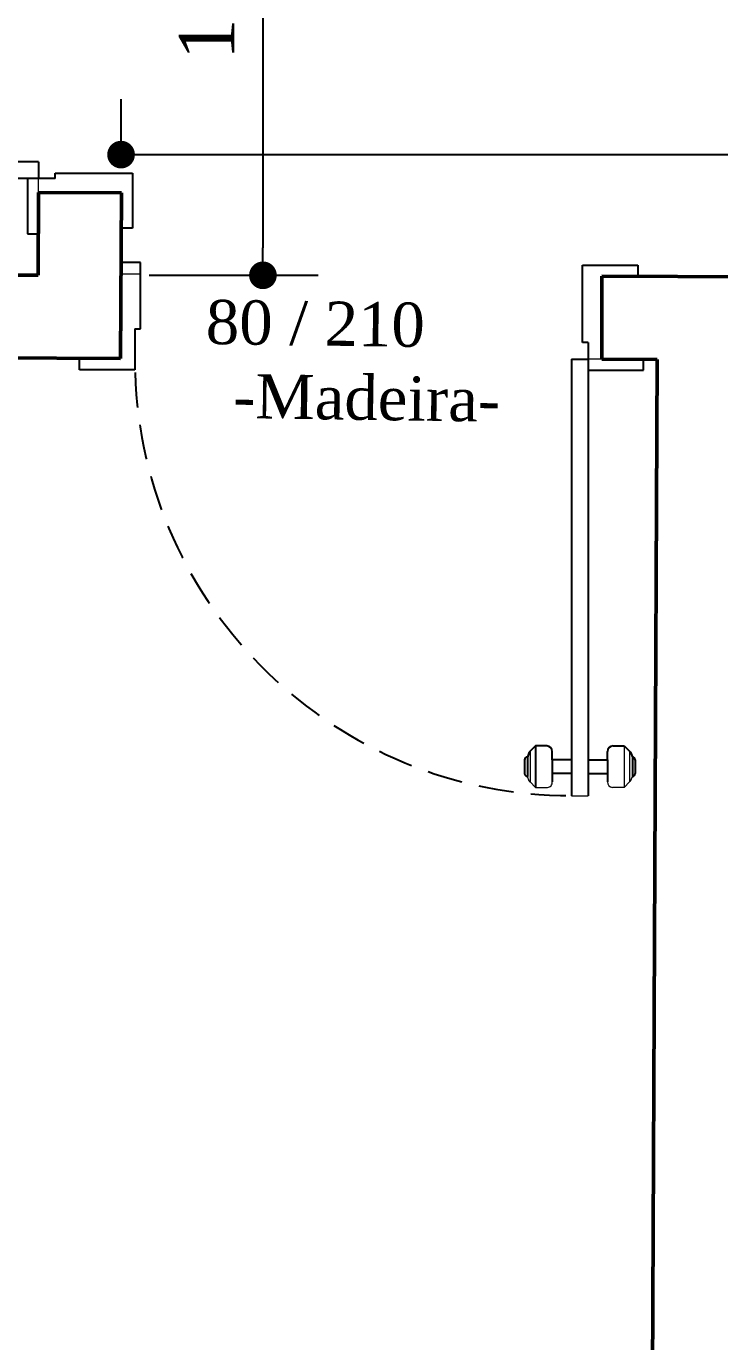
# Model space of a CAD drawing. Header units: millimetres. Extents: x 103208 to 171806, y -164 to 10038.
# Drawn here: x 107825.7 to 107951.1, y 6071.9 to 6309.9 of the extents above; entities that cross this region are included whole.
import ezdxf

# ---------------------------------------------------------------- set-up
doc = ezdxf.new("R2010")
doc.units = ezdxf.units.MM
doc.linetypes.add('HIDDEN', pattern=[9.525, 6.35, -3.175])
for name, color, linetype in [('ACESSORIOS', 2, 'Continuous'), ('PORTAS', 3, 'Continuous'), ('Portas-Cotas', 2, 'Continuous'), ('Portas-Projeção', 55, 'HIDDEN')]:
    doc.layers.add(name, color=color, linetype=linetype)
for name, color, linetype, lineweight in [('MEDIDAS', 7, 'Continuous', 0), ('Parede Baixa', 5, 'Continuous', 50), ('Portas - Janelas', 2, 'Continuous', 20)]:
    doc.layers.add(name, color=color, linetype=linetype, lineweight=lineweight)
doc.styles.add('Valéria', font='romantic.ttf', dxfattribs={"height": 10})
doc.dimstyles.new('Cota - 50', dxfattribs={"dimtxt": 10, "dimasz": 5, "dimexe": 10, "dimexo": 20, "dimgap": 5, "dimtad": 1, "dimtxsty": 'Valéria', "dimblk": 'DOT', "dimcen": 0, "dimclrd": 12, "dimclre": 12, "dimclrt": 2, "dimazin": 2, "dimtfac": 1, "dimtix": 1, "dimtmove": 0, "dimatfit": 3, "dimldrblk": 'DOT', "dimfxl": 1, "dimarcsym": 0})

# ---------------------------------------------------------------- blocks, each defined once
blk = doc.blocks.new('_Dot')
at = {"color": 0, "linetype": 'ByBlock', "lineweight": -2}
blk.add_line((-0.5, 0), (-1, 0), dxfattribs=at)
at = {"color": 0, "linetype": 'ByBlock', "const_width": 0.5}
blk.add_lwpolyline([(-0.25, 0, 1), (0.25, 0, 1)], format="xyb", close=True, dxfattribs=at)
blk = doc.blocks.new('*D1096')
at = {"layer": 'Defpoints', "color": 0, "transparency": 16777216}
for p in [(109951.63, 6718.85, 9825), (110050.4, 6581.57), (107511.64, 4963.15, 9825)]:
    blk.add_point(p, dxfattribs=at)
at = {"layer": 'MEDIDAS', "color": 12, "lineweight": -2, "transparency": 16777216}
for p, q in [((109963.31, 6702.61), (110056.24, 6573.45)), ((107614.47, 4828.79), (110046.35, 6578.65)), ((107523.32, 4946.91), (107616.25, 4817.75))]:
    blk.add_line(p, q, dxfattribs=at)
at = {"layer": 'MEDIDAS', "color": 12, "lineweight": -2, "transparency": 16777216, "xscale": 5, "yscale": 5, "zscale": 5}
for p, rotation in [((110050.4, 6581.57), 35.73698977606095), ((107610.41, 4825.87), 215.736989776061)]:
    blk.add_blockref('_Dot', p, dxfattribs=dict(at, rotation=rotation))
at = {"layer": 'MEDIDAS', "color": 2, "transparency": 16777216, "insert": (108824.48, 5711.96), "char_height": 10, "attachment_point": 5, "rotation": 35.737, "style": 'Valéria'}
blk.add_mtext('3006', dxfattribs=at)
blk = doc.blocks.new('*D1170')
at = {"color": 12, "lineweight": -2, "transparency": 16777216}
for p, q in [((107848.32, 6365.43), (107878.51, 6365.43)), ((107868.51, 6360.43), (107868.51, 6269.89)), ((107847.92, 6264.89), (107878.51, 6264.89))]:
    blk.add_line(p, q, dxfattribs=at)
at = {"layer": 'Defpoints', "color": 0, "transparency": 16777216}
for p in [(107828.32, 6365.43, 9825), (107827.92, 6264.89, 9825), (107868.51, 6264.89)]:
    blk.add_point(p, dxfattribs=at)
at = {"color": 12, "lineweight": -2, "transparency": 16777216, "xscale": 5, "yscale": 5, "zscale": 5}
for p, rotation in [((107868.51, 6365.43), 90), ((107868.51, 6264.89), 270)]:
    blk.add_blockref('_Dot', p, dxfattribs=dict(at, rotation=rotation))
at = {"color": 2, "transparency": 16777216, "insert": (107858.4, 6315.16), "char_height": 10, "attachment_point": 5, "rotation": 90, "style": 'Valéria'}
blk.add_mtext('100', dxfattribs=at)
blk = doc.blocks.new('*D1223')
at = {"color": 12, "lineweight": -2, "transparency": 16777216}
for p, q in [((107842.85, 6285.14), (107842.85, 6296.73)), ((108129.91, 6283.77), (108129.91, 6296.73)), ((107847.85, 6286.73), (108124.91, 6286.73))]:
    blk.add_line(p, q, dxfattribs=at)
at = {"layer": 'Defpoints', "color": 0, "transparency": 16777216}
for p in [(108129.91, 6286.73), (107842.85, 6265.14, 9825), (108129.91, 6263.77, 9825)]:
    blk.add_point(p, dxfattribs=at)
at = {"color": 12, "lineweight": -2, "transparency": 16777216, "xscale": 5, "yscale": 5, "zscale": 5, "rotation": 180}
blk.add_blockref('_Dot', (107842.85, 6286.73), dxfattribs=at)
at = {"color": 12, "lineweight": -2, "transparency": 16777216, "xscale": 5, "yscale": 5, "zscale": 5}
blk.add_blockref('_Dot', (108129.91, 6286.73), dxfattribs=at)
at = {"color": 2, "transparency": 16777216, "insert": (107986.38, 6296.83), "char_height": 10, "attachment_point": 5, "style": 'Valéria'}
blk.add_mtext('287', dxfattribs=at)

msp = doc.modelspace()

# ---------------------------------------------------------------- linework, layer by layer
at = {"layer": 'ACESSORIOS', "color": 2, "linetype": 'Continuous'}
for p, q in [((107844.91617, 6283.39338, 9825), (107844.91617, 6273.40841, 9825)), ((107825.91617, 6282.39338, 9825), (107825.91617, 6272.39338, 9825)), ((107926.34503, 6266.7241, 9825), (107936.32999, 6266.7241, 9825)), ((107927.34503, 6247.7241, 9825), (107937.34503, 6247.7241, 9825))]:
    msp.add_line(p, q, dxfattribs=at)
at = {"layer": 'ACESSORIOS'}
for p, q in [((107825.91617, 6272.39338, 9825), (107827.91617, 6272.39338, 9825)), ((107844.91617, 6273.40841, 9825), (107842.91617, 6273.40841, 9825)), ((107936.32999, 6266.7241, 9825), (107936.32999, 6264.7241, 9825)), ((107937.34503, 6247.7241, 9825), (107937.34503, 6249.7241, 9825))]:
    msp.add_line(p, q, dxfattribs=at)
at = {"layer": 'Parede Baixa'}
for p, q in [((107827.91617, 6279.89338, 9825), (107827.84468, 6264.89355, 9825)), ((107827.91617, 6279.89338, 9825), (107842.916, 6279.82188, 9825)), ((107842.916, 6279.82188, 9825), (107842.77301, 6249.82222, 9825)), ((107827.84468, 6264.89355, 9825), (107532.84803, 6266.29965, 9825)), ((108017.8433, 6264.33573, 9825), (107929.84503, 6264.75518, 9825)), ((107929.84503, 6249.7241, 9825), (107929.84503, 6264.75518, 9825)), ((107842.77301, 6249.82222, 9825), (107532.77653, 6251.29982, 9825)), ((107939.84503, 6249.67643, 9825), (107929.84503, 6249.7241, 9825)), ((107939.84503, 6249.67643, 9825), (107938.41358, 5949.36294, 9825))]:
    msp.add_line(p, q, dxfattribs=at)
at = {"layer": 'PORTAS', "color": 2, "linetype": 'Continuous'}
for p, q in [((107827.91617, 6285.39338, 9825), (107748.91617, 6285.39338, 9825)), ((107827.91617, 6285.39338, 9825), (107827.91617, 6282.39338, 9825)), ((107830.91617, 6282.39338, 9825), (107830.91617, 6283.39338, 9825)), ((107830.91617, 6283.39338, 9825), (107844.91617, 6283.39338, 9825)), ((107827.91617, 6282.39338, 9825), (107748.91617, 6282.39338, 9825)), ((107830.91617, 6282.39338, 9825), (107825.91617, 6282.39338, 9825)), ((107846.34503, 6267.22874, 9825), (107842.85598, 6267.22874, 9825)), ((107846.34503, 6255.19555, 9825), (107846.34503, 6267.22874, 9825)), ((107926.34503, 6252.7241, 9825), (107926.34503, 6266.7241, 9825)), ((107845.34345, 6255.19555, 9825), (107846.34503, 6255.19555, 9825)), ((107845.34345, 6255.19555, 9825), (107845.34345, 6247.77996, 9825)), ((107927.34503, 6252.7241, 9825), (107926.34503, 6252.7241, 9825)), ((107927.34503, 6252.7241, 9825), (107927.34503, 6247.7241, 9825)), ((107835.34345, 6247.77996, 9825), (107835.34345, 6249.85763, 9825)), ((107845.34345, 6247.77996, 9825), (107835.34345, 6247.77996, 9825)), ((107924.34503, 6249.7241, 9825), (107924.34503, 6170.7241, 9825)), ((107924.34503, 6249.7241, 9825), (107927.34503, 6249.7241, 9825)), ((107927.34503, 6249.7241, 9825), (107927.34503, 6170.7241, 9825)), ((107917.84503, 6179.7241, 9825), (107916.69858, 6178.57765, 9825)), ((107917.84503, 6179.7241, 9825), (107917.84503, 6172.2241, 9825)), ((107919.84503, 6179.7241, 9825), (107917.84503, 6179.7241, 9825)), ((107920.84503, 6177.2241, 9825), (107920.84503, 6178.7241, 9825)), ((107930.84503, 6177.2241, 9825), (107930.84503, 6178.7241, 9825)), ((107931.84503, 6179.7241, 9825), (107933.84503, 6179.7241, 9825)), ((107933.84503, 6179.7241, 9825), (107934.99147, 6178.57765, 9825)), ((107933.91292, 6179.65621, 9825), (107933.84503, 6179.58832, 9825)), ((107915.84503, 6177.2241, 9825), (107915.84503, 6174.7241, 9825)), ((107916.69858, 6178.57765, 9825), (107916.34503, 6177.7241, 9825)), ((107916.34503, 6177.7241, 9825), (107916.34503, 6174.2241, 9825)), ((107924.34503, 6177.2241, 9825), (107920.84503, 6177.2241, 9825)), ((107920.84503, 6177.2241, 9825), (107920.84503, 6174.7241, 9825)), ((107927.34503, 6177.2241, 9825), (107930.84503, 6177.2241, 9825)), ((107930.84503, 6177.2241, 9825), (107930.84503, 6174.7241, 9825)), ((107934.99147, 6178.57765, 9825), (107935.34503, 6177.7241, 9825)), ((107935.34503, 6177.7241, 9825), (107935.34503, 6174.2241, 9825)), ((107935.84503, 6177.2241, 9825), (107935.84503, 6174.7241, 9825)), ((107924.34503, 6174.7241, 9825), (107920.84503, 6174.7241, 9825)), ((107920.84503, 6174.7241, 9825), (107920.84503, 6173.2241, 9825)), ((107927.34503, 6174.7241, 9825), (107930.84503, 6174.7241, 9825)), ((107930.84503, 6174.7241, 9825), (107930.84503, 6173.2241, 9825))]:
    msp.add_line(p, q, dxfattribs=at)
for centre, radius, start, end in [((107919.84503, 6178.7241, 9825), 1, 0, 90), ((107931.84503, 6178.7241, 9825), 1, 90, 180), ((107916.34503, 6177.2241, 9825), 0.5, 90, 180), ((107935.34503, 6177.2241, 9825), 0.5, 0, 90), ((107916.34503, 6174.7241, 9825), 0.5, 180, 270), ((107935.34503, 6174.7241, 9825), 0.5, 270, 0)]:
    msp.add_arc(centre, radius, start, end, dxfattribs=at)
at = {"layer": 'Portas - Janelas'}
for p, q in [((107827.91617, 6279.89338, 9825), (107827.91617, 6282.39338, 9825)), ((107842.84602, 6265.13895, 9825), (107846.34641, 6265.13895, 9825)), ((107929.84503, 6249.7241, 9825), (107927.34503, 6249.7241, 9825)), ((107916.69858, 6173.37054, 9825), (107916.84503, 6173.2241, 9825)), ((107916.84503, 6173.2241, 9825), (107917.84503, 6172.2241, 9825)), ((107917.84503, 6172.2241, 9825), (107919.97462, 6172.2241, 9825)), ((107933.84503, 6172.2241, 9825), (107931.76496, 6172.2241, 9825)), ((107934.84503, 6173.2241, 9825), (107933.84503, 6172.2241, 9825)), ((107934.99147, 6173.37054, 9825), (107934.84503, 6173.2241, 9825)), ((107924.34503, 6170.7241, 9825), (107927.34503, 6170.7241, 9825))]:
    msp.add_line(p, q, dxfattribs=at)
at = {"layer": 'Portas - Janelas', "color": 2, "linetype": 'Continuous'}
for p, q in [((107916.84503, 6178.7241, 9825), (107916.84503, 6173.2241, 9825)), ((107933.84503, 6179.7241, 9825), (107933.84503, 6172.2241, 9825)), ((107934.84503, 6178.7241, 9825), (107934.84503, 6173.2241, 9825)), ((107916.69858, 6173.37054, 9825), (107916.34503, 6174.2241, 9825)), ((107934.99147, 6173.37054, 9825), (107935.34503, 6174.2241, 9825))]:
    msp.add_line(p, q, dxfattribs=at)
at = {"layer": 'Portas - Janelas'}
for centre, radius, start, end in [((107919.93189, 6173.1401, 9825), 0.917, 272.6710001, 5.255826), ((107931.83145, 6173.2084, 9825), 0.98654, 179.0881521, 266.1360537)]:
    msp.add_arc(centre, radius, start, end, dxfattribs=at)
at = {"layer": 'Portas-Projeção'}
msp.add_arc((107924.34503, 6249.7241, 9825), 79, 181.7522156, 270, dxfattribs=at)

# ---------------------------------------------------------------- texts
at = {"layer": 'Portas-Cotas', "insert": (107887.37153, 6249.33174), "char_height": 8, "attachment_point": 5, "rotation": 359.1985974, "style": 'Valéria'}
msp.add_mtext('\\pxi-2.3669;80 / 210\\P\\pi0;-Madeira-', dxfattribs=at)

# ---------------------------------------------------------------- dimensions: what is measured, and where the dimension line sits
dim = msp.add_linear_dim(base=(107868.50701, 6264.89321), p1=(107828.32387, 6365.42641, 9825), p2=(107827.91617, 6264.89321, 9825), angle=90, text='100', dimstyle='Cota - 50')
dim.commit()
dim.dimension.update_dxf_attribs({"geometry": '*D1170', "text_midpoint": (107858.39606, 6315.15981)})
dim = msp.add_linear_dim(base=(108129.91437, 6286.72742), p1=(107842.84602, 6265.13895, 9825), p2=(108129.91437, 6263.77063, 9825), text='287', dimstyle='Cota - 50')
dim.commit()
dim.dimension.update_dxf_attribs({"geometry": '*D1223', "text_midpoint": (107986.38019, 6296.83097)})
at = {"layer": 'MEDIDAS'}
dim = msp.add_aligned_dim(p1=(107511.63637, 4963.1452, 9825), p2=(109951.62649, 6718.84569, 9825), distance=-169.12081, dimstyle='Cota - 50', dxfattribs=at)
dim.commit()
dim.dimension.update_dxf_attribs({"geometry": '*D1096', "text_midpoint": (108824.48199, 5711.9561)})

doc.saveas('drawing.dxf')
